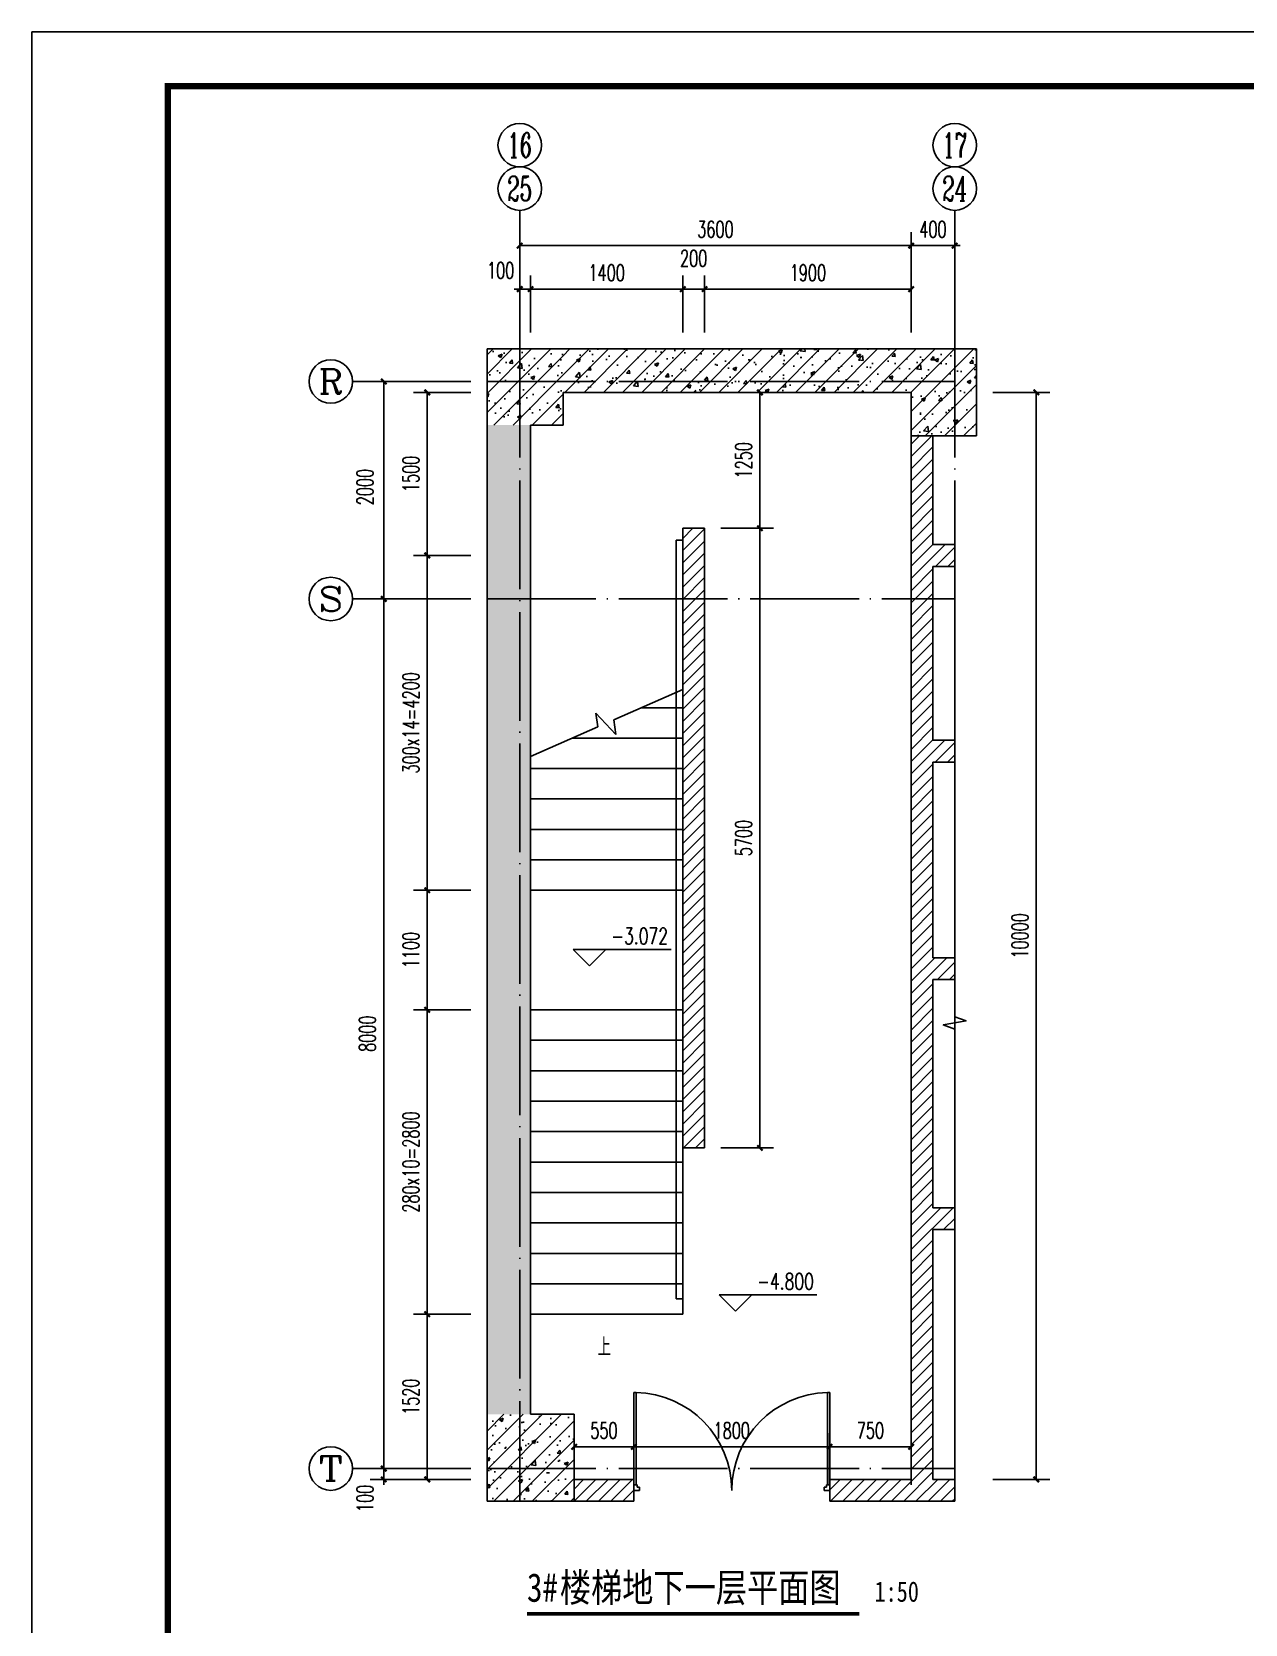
# Model space of a CAD drawing. Extents: x 307762 to 522490, y -326758 to -245675.
# Drawn here: x 419095 to 430252, y -260676 to -246028 of the extents above; entities that cross this region are included whole.
import ezdxf
from ezdxf.enums import TextEntityAlignment as Align

# ---------------------------------------------------------------- set-up
doc = ezdxf.new("R2010")
doc.units = 0
doc.header["$LTSCALE"] = 1000
doc.header["$MEASUREMENT"] = 0
doc.linetypes.add('DOTE', pattern=[2.42, 2, -0.2, 0.02, -0.2])
doc.layers.get('0').update_dxf_attribs({"linetype": 'CONTINUOUS'})
doc.layers.get('Defpoints').update_dxf_attribs({"color": 6, "linetype": 'CONTINUOUS'})
for name, color, linetype in [('A-墙线', 2, 'CONTINUOUS'), ('A-门', 167, 'CONTINUOUS'), ('AXIS', 3, 'CONTINUOUS'), ('AXIS_TEXT', 7, 'CONTINUOUS'), ('COLUMN', 2, 'CONTINUOUS'), ('DIM_ELEV', 3, 'CONTINUOUS'), ('DIM_SYMB', 3, 'CONTINUOUS'), ('DOTE', 1, 'DOTE'), ('PUB_DIM', 3, 'CONTINUOUS'), ('PUB_HATCH', 250, 'CONTINUOUS'), ('PUB_TEXT', 7, 'CONTINUOUS'), ('STAIR', 4, 'CONTINUOUS'), ('WALL', 2, 'CONTINUOUS'), ('图框', 85, 'CONTINUOUS')]:
    doc.layers.add(name, color=color, linetype=linetype)
doc.styles.add('_TCH_AXIS', font='COMPLEX', dxfattribs={"bigfont": 'GBCBIG'})
doc.styles.add('_TCH_DIM', font='SIMPLEX', dxfattribs={"bigfont": 'GBCBIG'})
doc.styles.add('COMPLEX', font='COMPLEX')
doc.styles.add('DIM_FONT', font='SIMPLEX.shx', dxfattribs={"width": 0.65})
doc.styles.add('房间名称', font='simhei.ttf', dxfattribs={"width": 0.8})
doc.dimstyles.new('DIMN50', dxfattribs={"dimscale": 0.5, "dimtxt": 300, "dimasz": 100, "dimexe": 250, "dimexo": 300, "dimgap": 150, "dimtad": 1, "dimdec": 0, "dimzin": 0, "dimdsep": 46, "dimtxsty": 'DIM_FONT', "dimblk": 'ARCHTICK', "dimcen": 0.09, "dimclrt": 7, "dimazin": 2, "dimtfac": 1, "dimtdec": 0, "dimtix": 1, "dimtmove": 2, "dimatfit": 3, "dimfxl": 0, "dimtolj": 1, "dimtzin": 0, "dimarcsym": 0})
pattern_1 = [(45, (0, 0), (-88.388348, 88.388348), []), (50, (0, 0), (358.63009, -31.37607), [37.5, -412.5]), (355, (0, 0), (-69.37567, 376.09607), [30, -330]), (100.4514, (29.9, -2.6), (289.2547, 344.71977), [31.8701, -350.57106]), (46.1842, (0, 100), (533.62052, -82.7595), [56.25, -618.75]), (96.6356, (44.47, 93.1), (467.33135, 487.05894), [47.80514, -525.8565]), (351.1842, (0, 100), (467.331, 487.0593), [45, -495]), (21, (50, 75), (298.45353, -201.30945), [37.5, -412.5]), (326, (50, 75), (121.65767, 362.57502), [30, -330]), (71.4514, (74.87, 58.22), (420.11131, 161.26525), [31.8701, -350.57106]), (37.5, (0, 0), (6.079928, 166.446927), [0, -326, 0, -335, 0, -331.25]), (7.5, (0, 0), (131.53477, 197.205856), [0, -191, 0, -318.5, 0, -126.25]), (327.5, (-111.5, 0), (266.911218, -11.277436), [0, -125, 0, -390, 0, -517.5]), (317.5, (-161.5, 0), (291.59308, 50.05249), [0, -162.5, 0, -259, 0, -367.5])]

# ---------------------------------------------------------------- blocks, each defined once
blk = doc.blocks.new('m1800')
at = {"layer": 'A-墙线'}
for p, q in [((-900, -100), (-900, 100)), ((900, -100), (900, 100))]:
    blk.add_line(p, q, dxfattribs=at)
at = {"layer": 'A-门'}
for p, q in [((-900, 900), (-900, 0)), ((-900, 900), (-880, 900)), ((-880, 900), (-880, 50)), ((880, 900), (880, 50)), ((900, 900), (880, 900)), ((900, 900), (900, 0)), ((-900, 50), (-870, 50)), ((-900, 0), (-850, 0)), ((-870, 50), (-870, 30)), ((-870, 30), (-850, 30)), ((-850, 30), (-850, 0)), ((850, 30), (850, 0)), ((870, 30), (850, 30)), ((900, 0), (850, 0)), ((870, 50), (870, 30)), ((900, 50), (870, 50))]:
    blk.add_line(p, q, dxfattribs=at)
for centre, start, end in [((-900, 0), 0, 88.7267), ((900, 0), 91.2733, 180)]:
    blk.add_arc(centre, 900, start, end, dxfattribs=at)
blk = doc.blocks.new('TJAD_TK_A1')
at = {"layer": '图框'}
for p in [(1341.38, 950.45), (500.38, 356.45)]:
    blk.add_line(p, (500.38, 950.45), dxfattribs=at)
at = {"layer": '图框', "const_width": 1.2}
blk.add_lwpolyline([(1331.38, 940.45), (525.38, 940.45), (525.38, 366.45), (1331.38, 366.45)], close=True, dxfattribs=at)
blk = doc.blocks.new('_ArchTick')
at = {"color": 0, "linetype": 'ByBlock', "const_width": 0.4}
blk.add_lwpolyline([(-0.5, -0.5), (0.5, 0.5)], dxfattribs=at)
blk = doc.blocks.new('*D268')
at = {"layer": 'Defpoints', "color": 0}
for p in [(424631, -259045), (424081, -259545), (424631, -259545)]:
    blk.add_point(p, dxfattribs=at)
at = {"layer": 'PUB_DIM', "color": 0, "lineweight": -2}
for p, q in [((424081, -259395), (424081, -258920)), ((424631, -259395), (424631, -258920)), ((424081, -259045), (424631, -259045))]:
    blk.add_line(p, q, dxfattribs=at)
at = {"layer": 'PUB_DIM', "color": 0, "lineweight": -2, "xscale": 50, "yscale": 50, "zscale": 50, "rotation": 180}
blk.add_blockref('_ArchTick', (424081, -259045), dxfattribs=at)
at = {"layer": 'PUB_DIM', "color": 0, "lineweight": -2, "xscale": 50, "yscale": 50, "zscale": 50}
blk.add_blockref('_ArchTick', (424631, -259045), dxfattribs=at)
at = {"layer": 'PUB_DIM', "color": 7, "insert": (424356, -258895), "char_height": 150, "attachment_point": 5, "style": 'DIM_FONT'}
blk.add_mtext('\\A1;550', dxfattribs=at)
blk = doc.blocks.new('*D269')
at = {"layer": 'Defpoints', "color": 0}
for p in [(426431, -259045), (424631, -259545), (426431, -259545)]:
    blk.add_point(p, dxfattribs=at)
at = {"layer": 'PUB_DIM', "color": 0, "lineweight": -2}
for p, q in [((424631, -259395), (424631, -258920)), ((426431, -259395), (426431, -258920)), ((424631, -259045), (426431, -259045))]:
    blk.add_line(p, q, dxfattribs=at)
at = {"layer": 'PUB_DIM', "color": 0, "lineweight": -2, "xscale": 50, "yscale": 50, "zscale": 50, "rotation": 180}
blk.add_blockref('_ArchTick', (424631, -259045), dxfattribs=at)
at = {"layer": 'PUB_DIM', "color": 0, "lineweight": -2, "xscale": 50, "yscale": 50, "zscale": 50}
blk.add_blockref('_ArchTick', (426431, -259045), dxfattribs=at)
at = {"layer": 'PUB_DIM', "color": 7, "insert": (425531, -258895), "char_height": 150, "attachment_point": 5, "style": 'DIM_FONT'}
blk.add_mtext('\\A1;1800', dxfattribs=at)
blk = doc.blocks.new('*D270')
at = {"layer": 'Defpoints', "color": 0}
for p in [(427181, -259045), (426431, -259545), (427181, -259545)]:
    blk.add_point(p, dxfattribs=at)
at = {"layer": 'PUB_DIM', "color": 0, "lineweight": -2}
for p, q in [((426431, -259395), (426431, -258920)), ((427181, -259395), (427181, -258920)), ((426431, -259045), (427181, -259045))]:
    blk.add_line(p, q, dxfattribs=at)
at = {"layer": 'PUB_DIM', "color": 0, "lineweight": -2, "xscale": 50, "yscale": 50, "zscale": 50, "rotation": 180}
blk.add_blockref('_ArchTick', (426431, -259045), dxfattribs=at)
at = {"layer": 'PUB_DIM', "color": 0, "lineweight": -2, "xscale": 50, "yscale": 50, "zscale": 50}
blk.add_blockref('_ArchTick', (427181, -259045), dxfattribs=at)
at = {"layer": 'PUB_DIM', "color": 7, "insert": (426806, -258895), "char_height": 150, "attachment_point": 5, "style": 'DIM_FONT'}
blk.add_mtext('\\A1;750', dxfattribs=at)
blk = doc.blocks.new('*D693')
at = {"layer": 'AXIS', "color": 0, "lineweight": -2}
for p, q in [((425431, -250595), (425915, -250595)), ((425790, -256295), (425790, -250595)), ((425431, -256295), (425915, -256295))]:
    blk.add_line(p, q, dxfattribs=at)
at = {"layer": 'Defpoints', "color": 0}
for p in [(425281, -250595), (425790, -250595), (425281, -256295)]:
    blk.add_point(p, dxfattribs=at)
at = {"layer": 'AXIS', "color": 0, "lineweight": -2, "xscale": 50, "yscale": 50, "zscale": 50}
for p, rotation in [((425790, -250595), 90), ((425790, -256295), 270)]:
    blk.add_blockref('_ArchTick', p, dxfattribs=dict(at, rotation=rotation))
at = {"layer": 'AXIS', "color": 7, "insert": (425640, -253445), "char_height": 150, "attachment_point": 5, "rotation": 90, "style": 'DIM_FONT'}
blk.add_mtext('\\A1;5700', dxfattribs=at)
blk = doc.blocks.new('*D694')
at = {"layer": 'AXIS', "color": 0, "lineweight": -2}
for p, q in [((425431, -249345), (425915, -249345)), ((425790, -250595), (425790, -249345)), ((425431, -250595), (425915, -250595))]:
    blk.add_line(p, q, dxfattribs=at)
at = {"layer": 'Defpoints', "color": 0}
for p in [(425281, -249345), (425790, -249345), (425281, -250595)]:
    blk.add_point(p, dxfattribs=at)
at = {"layer": 'AXIS', "color": 0, "lineweight": -2, "xscale": 50, "yscale": 50, "zscale": 50}
for p, rotation in [((425790, -249345), 90), ((425790, -250595), 270)]:
    blk.add_blockref('_ArchTick', p, dxfattribs=dict(at, rotation=rotation))
at = {"layer": 'AXIS', "color": 7, "insert": (425640, -249970), "char_height": 150, "attachment_point": 5, "rotation": 90, "style": 'DIM_FONT'}
blk.add_mtext('\\A1;1250', dxfattribs=at)
blk = doc.blocks.new('*D727')
at = {"layer": 'AXIS', "color": 0, "lineweight": -2}
for p, q in [((427931, -249345), (428456, -249345)), ((428331, -259345), (428331, -249345)), ((427931, -259345), (428456, -259345))]:
    blk.add_line(p, q, dxfattribs=at)
at = {"layer": 'Defpoints', "color": 0}
for p in [(427781, -249345), (428331, -249345), (427781, -259345)]:
    blk.add_point(p, dxfattribs=at)
at = {"layer": 'AXIS', "color": 0, "lineweight": -2, "xscale": 50, "yscale": 50, "zscale": 50}
for p, rotation in [((428331, -249345), 90), ((428331, -259345), 270)]:
    blk.add_blockref('_ArchTick', p, dxfattribs=dict(at, rotation=rotation))
at = {"layer": 'AXIS', "color": 7, "insert": (428181, -254345), "char_height": 150, "attachment_point": 5, "rotation": 90, "style": 'DIM_FONT'}
blk.add_mtext('\\A1;10000', dxfattribs=at)
blk = doc.blocks.new('*D728')
at = {"layer": 'AXIS', "color": 0, "lineweight": -2}
for p, q in [((423131, -259245), (422206, -259245)), ((422331, -259245), (422331, -259195)), ((422331, -259345), (422331, -259245)), ((423131, -259345), (422206, -259345)), ((422331, -259345), (422331, -259395))]:
    blk.add_line(p, q, dxfattribs=at)
at = {"layer": 'Defpoints', "color": 0}
for p in [(422331, -259245), (423281, -259245), (423281, -259345)]:
    blk.add_point(p, dxfattribs=at)
at = {"layer": 'AXIS', "color": 0, "lineweight": -2, "xscale": 50, "yscale": 50, "zscale": 50}
for p, rotation in [((422331, -259245), 270), ((422331, -259345), 90)]:
    blk.add_blockref('_ArchTick', p, dxfattribs=dict(at, rotation=rotation))
at = {"layer": 'AXIS', "color": 7, "insert": (422159, -259520), "char_height": 150, "attachment_point": 5, "rotation": 90, "style": 'DIM_FONT'}
blk.add_mtext('\\A1;100', dxfattribs=at)
blk = doc.blocks.new('*D729')
at = {"layer": 'AXIS', "color": 0, "lineweight": -2}
for p, q in [((423131, -251245), (422206, -251245)), ((422331, -259245), (422331, -251245)), ((423131, -259245), (422206, -259245))]:
    blk.add_line(p, q, dxfattribs=at)
at = {"layer": 'Defpoints', "color": 0}
for p in [(422331, -251245), (423281, -251245), (423281, -259245)]:
    blk.add_point(p, dxfattribs=at)
at = {"layer": 'AXIS', "color": 0, "lineweight": -2, "xscale": 50, "yscale": 50, "zscale": 50}
for p, rotation in [((422331, -251245), 90), ((422331, -259245), 270)]:
    blk.add_blockref('_ArchTick', p, dxfattribs=dict(at, rotation=rotation))
at = {"layer": 'AXIS', "color": 7, "insert": (422181, -255245), "char_height": 150, "attachment_point": 5, "rotation": 90, "style": 'DIM_FONT'}
blk.add_mtext('\\A1;8000', dxfattribs=at)
blk = doc.blocks.new('*D730')
at = {"layer": 'AXIS', "color": 0, "lineweight": -2}
for p, q in [((423131, -249245), (422206, -249245)), ((422331, -251245), (422331, -249245)), ((423131, -251245), (422206, -251245))]:
    blk.add_line(p, q, dxfattribs=at)
at = {"layer": 'Defpoints', "color": 0}
for p in [(422331, -249245), (423281, -249245), (423281, -251245)]:
    blk.add_point(p, dxfattribs=at)
at = {"layer": 'AXIS', "color": 0, "lineweight": -2, "xscale": 50, "yscale": 50, "zscale": 50}
for p, rotation in [((422331, -249245), 90), ((422331, -251245), 270)]:
    blk.add_blockref('_ArchTick', p, dxfattribs=dict(at, rotation=rotation))
at = {"layer": 'AXIS', "color": 7, "insert": (422159, -250216), "char_height": 150, "attachment_point": 5, "rotation": 90, "style": 'DIM_FONT'}
blk.add_mtext('\\A1;2000', dxfattribs=at)
blk = doc.blocks.new('*D731')
at = {"layer": 'AXIS', "color": 0, "lineweight": -2}
for p, q in [((423131, -257825), (422606, -257825)), ((422731, -259345), (422731, -257825)), ((423131, -259345), (422606, -259345))]:
    blk.add_line(p, q, dxfattribs=at)
at = {"layer": 'Defpoints', "color": 0}
for p in [(422731, -257825), (423281, -257825), (423281, -259345)]:
    blk.add_point(p, dxfattribs=at)
at = {"layer": 'AXIS', "color": 0, "lineweight": -2, "xscale": 50, "yscale": 50, "zscale": 50}
for p, rotation in [((422731, -257825), 90), ((422731, -259345), 270)]:
    blk.add_blockref('_ArchTick', p, dxfattribs=dict(at, rotation=rotation))
at = {"layer": 'AXIS', "color": 7, "insert": (422581, -258585), "char_height": 150, "attachment_point": 5, "rotation": 90, "style": 'DIM_FONT'}
blk.add_mtext('\\A1;1520', dxfattribs=at)
blk = doc.blocks.new('*D732')
at = {"layer": 'AXIS', "color": 0, "lineweight": -2}
for p, q in [((423131, -255025), (422606, -255025)), ((422731, -257825), (422731, -255025)), ((423131, -257825), (422606, -257825))]:
    blk.add_line(p, q, dxfattribs=at)
at = {"layer": 'Defpoints', "color": 0}
for p in [(422731, -255025), (423281, -255025), (423281, -257825)]:
    blk.add_point(p, dxfattribs=at)
at = {"layer": 'AXIS', "color": 0, "lineweight": -2, "xscale": 50, "yscale": 50, "zscale": 50}
for p, rotation in [((422731, -255025), 90), ((422731, -257825), 270)]:
    blk.add_blockref('_ArchTick', p, dxfattribs=dict(at, rotation=rotation))
at = {"layer": 'AXIS', "color": 7, "insert": (422581, -256425), "char_height": 150, "attachment_point": 5, "rotation": 90, "style": 'DIM_FONT'}
blk.add_mtext('\\A1;280x10=2800', dxfattribs=at)
blk = doc.blocks.new('*D733')
at = {"layer": 'AXIS', "color": 0, "lineweight": -2}
for p, q in [((423131, -253925), (422606, -253925)), ((422731, -255025), (422731, -253925)), ((423131, -255025), (422606, -255025))]:
    blk.add_line(p, q, dxfattribs=at)
at = {"layer": 'Defpoints', "color": 0}
for p in [(422731, -253925), (423281, -253925), (423281, -255025)]:
    blk.add_point(p, dxfattribs=at)
at = {"layer": 'AXIS', "color": 0, "lineweight": -2, "xscale": 50, "yscale": 50, "zscale": 50}
for p, rotation in [((422731, -253925), 90), ((422731, -255025), 270)]:
    blk.add_blockref('_ArchTick', p, dxfattribs=dict(at, rotation=rotation))
at = {"layer": 'AXIS', "color": 7, "insert": (422581, -254475), "char_height": 150, "attachment_point": 5, "rotation": 90, "style": 'DIM_FONT'}
blk.add_mtext('\\A1;1100', dxfattribs=at)
blk = doc.blocks.new('*D734')
at = {"layer": 'AXIS', "color": 0, "lineweight": -2}
for p, q in [((423131, -250845), (422606, -250845)), ((422731, -253925), (422731, -250845)), ((423131, -253925), (422606, -253925))]:
    blk.add_line(p, q, dxfattribs=at)
at = {"layer": 'Defpoints', "color": 0}
for p in [(422731, -250845), (423281, -250845), (423281, -253925)]:
    blk.add_point(p, dxfattribs=at)
at = {"layer": 'AXIS', "color": 0, "lineweight": -2, "xscale": 50, "yscale": 50, "zscale": 50}
for p, rotation in [((422731, -250845), 90), ((422731, -253925), 270)]:
    blk.add_blockref('_ArchTick', p, dxfattribs=dict(at, rotation=rotation))
at = {"layer": 'AXIS', "color": 7, "insert": (422581, -252385), "char_height": 150, "attachment_point": 5, "rotation": 90, "style": 'DIM_FONT'}
blk.add_mtext('\\A1;300x14=4200', dxfattribs=at)
blk = doc.blocks.new('*D735')
at = {"layer": 'AXIS', "color": 0, "lineweight": -2}
for p, q in [((423131, -249345), (422606, -249345)), ((422731, -250845), (422731, -249345)), ((423131, -250845), (422606, -250845))]:
    blk.add_line(p, q, dxfattribs=at)
at = {"layer": 'Defpoints', "color": 0}
for p in [(422731, -249345), (423281, -249345), (423281, -250845)]:
    blk.add_point(p, dxfattribs=at)
at = {"layer": 'AXIS', "color": 0, "lineweight": -2, "xscale": 50, "yscale": 50, "zscale": 50}
for p, rotation in [((422731, -249345), 90), ((422731, -250845), 270)]:
    blk.add_blockref('_ArchTick', p, dxfattribs=dict(at, rotation=rotation))
at = {"layer": 'AXIS', "color": 7, "insert": (422581, -250095), "char_height": 150, "attachment_point": 5, "rotation": 90, "style": 'DIM_FONT'}
blk.add_mtext('\\A1;1500', dxfattribs=at)
blk = doc.blocks.new('*D827')
at = {"layer": 'AXIS', "color": 0, "lineweight": -2}
for p, q in [((423581, -248395), (423581, -247870)), ((427181, -248395), (427181, -247870)), ((423581, -247995), (427181, -247995))]:
    blk.add_line(p, q, dxfattribs=at)
at = {"layer": 'Defpoints', "color": 0}
for p in [(427181, -247995), (423581, -248545), (427181, -248545)]:
    blk.add_point(p, dxfattribs=at)
at = {"layer": 'AXIS', "color": 0, "lineweight": -2, "xscale": 50, "yscale": 50, "zscale": 50, "rotation": 180}
blk.add_blockref('_ArchTick', (423581, -247995), dxfattribs=at)
at = {"layer": 'AXIS', "color": 0, "lineweight": -2, "xscale": 50, "yscale": 50, "zscale": 50}
blk.add_blockref('_ArchTick', (427181, -247995), dxfattribs=at)
at = {"layer": 'AXIS', "color": 7, "insert": (425381, -247845), "char_height": 150, "attachment_point": 5, "style": 'DIM_FONT'}
blk.add_mtext('\\A1;3600', dxfattribs=at)
blk = doc.blocks.new('*D828')
at = {"layer": 'AXIS', "color": 0, "lineweight": -2}
for p, q in [((427181, -248395), (427181, -247870)), ((427581, -248395), (427581, -247870)), ((427181, -247995), (427131, -247995)), ((427181, -247995), (427581, -247995)), ((427581, -247995), (427631, -247995))]:
    blk.add_line(p, q, dxfattribs=at)
at = {"layer": 'Defpoints', "color": 0}
for p in [(427581, -247995), (427181, -248545), (427581, -248545)]:
    blk.add_point(p, dxfattribs=at)
at = {"layer": 'AXIS', "color": 0, "lineweight": -2, "xscale": 50, "yscale": 50, "zscale": 50}
blk.add_blockref('_ArchTick', (427181, -247995), dxfattribs=at)
at = {"layer": 'AXIS', "color": 0, "lineweight": -2, "xscale": 50, "yscale": 50, "zscale": 50, "rotation": 180}
blk.add_blockref('_ArchTick', (427581, -247995), dxfattribs=at)
at = {"layer": 'AXIS', "color": 7, "insert": (427381, -247845), "char_height": 150, "attachment_point": 5, "style": 'DIM_FONT'}
blk.add_mtext('\\A1;400', dxfattribs=at)
blk = doc.blocks.new('*D829')
at = {"layer": 'AXIS', "color": 0, "lineweight": -2}
for p, q in [((423581, -248795), (423581, -248270)), ((423681, -248795), (423681, -248270)), ((423581, -248395), (423531, -248395)), ((423581, -248395), (423681, -248395)), ((423681, -248395), (423731, -248395))]:
    blk.add_line(p, q, dxfattribs=at)
at = {"layer": 'Defpoints', "color": 0}
for p in [(423681, -248395), (423581, -248945), (423681, -248945)]:
    blk.add_point(p, dxfattribs=at)
at = {"layer": 'AXIS', "color": 0, "lineweight": -2, "xscale": 50, "yscale": 50, "zscale": 50}
blk.add_blockref('_ArchTick', (423581, -248395), dxfattribs=at)
at = {"layer": 'AXIS', "color": 0, "lineweight": -2, "xscale": 50, "yscale": 50, "zscale": 50, "rotation": 180}
blk.add_blockref('_ArchTick', (423681, -248395), dxfattribs=at)
at = {"layer": 'AXIS', "color": 7, "insert": (423406, -248223), "char_height": 150, "attachment_point": 5, "style": 'DIM_FONT'}
blk.add_mtext('\\A1;100', dxfattribs=at)
blk = doc.blocks.new('*D830')
at = {"layer": 'AXIS', "color": 0, "lineweight": -2}
for p, q in [((423681, -248795), (423681, -248270)), ((425081, -248795), (425081, -248270)), ((423681, -248395), (425081, -248395))]:
    blk.add_line(p, q, dxfattribs=at)
at = {"layer": 'Defpoints', "color": 0}
for p in [(425081, -248395), (423681, -248945), (425081, -248945)]:
    blk.add_point(p, dxfattribs=at)
at = {"layer": 'AXIS', "color": 0, "lineweight": -2, "xscale": 50, "yscale": 50, "zscale": 50, "rotation": 180}
blk.add_blockref('_ArchTick', (423681, -248395), dxfattribs=at)
at = {"layer": 'AXIS', "color": 0, "lineweight": -2, "xscale": 50, "yscale": 50, "zscale": 50}
blk.add_blockref('_ArchTick', (425081, -248395), dxfattribs=at)
at = {"layer": 'AXIS', "color": 7, "insert": (424381, -248245), "char_height": 150, "attachment_point": 5, "style": 'DIM_FONT'}
blk.add_mtext('\\A1;1400', dxfattribs=at)
blk = doc.blocks.new('*D831')
at = {"layer": 'AXIS', "color": 0, "lineweight": -2}
for p, q in [((425081, -248795), (425081, -248270)), ((425281, -248795), (425281, -248270)), ((425081, -248395), (425281, -248395))]:
    blk.add_line(p, q, dxfattribs=at)
at = {"layer": 'Defpoints', "color": 0}
for p in [(425281, -248395), (425081, -248945), (425281, -248945)]:
    blk.add_point(p, dxfattribs=at)
at = {"layer": 'AXIS', "color": 0, "lineweight": -2, "xscale": 50, "yscale": 50, "zscale": 50, "rotation": 180}
blk.add_blockref('_ArchTick', (425081, -248395), dxfattribs=at)
at = {"layer": 'AXIS', "color": 0, "lineweight": -2, "xscale": 50, "yscale": 50, "zscale": 50}
blk.add_blockref('_ArchTick', (425281, -248395), dxfattribs=at)
at = {"layer": 'AXIS', "color": 7, "insert": (425181, -248112), "char_height": 150, "attachment_point": 5, "style": 'DIM_FONT'}
blk.add_mtext('\\A1;200', dxfattribs=at)
blk = doc.blocks.new('*D832')
at = {"layer": 'AXIS', "color": 0, "lineweight": -2}
for p, q in [((425281, -248795), (425281, -248270)), ((427181, -248795), (427181, -248270)), ((425281, -248395), (427181, -248395))]:
    blk.add_line(p, q, dxfattribs=at)
at = {"layer": 'Defpoints', "color": 0}
for p in [(427181, -248395), (425281, -248945), (427181, -248945)]:
    blk.add_point(p, dxfattribs=at)
at = {"layer": 'AXIS', "color": 0, "lineweight": -2, "xscale": 50, "yscale": 50, "zscale": 50, "rotation": 180}
blk.add_blockref('_ArchTick', (425281, -248395), dxfattribs=at)
at = {"layer": 'AXIS', "color": 0, "lineweight": -2, "xscale": 50, "yscale": 50, "zscale": 50}
blk.add_blockref('_ArchTick', (427181, -248395), dxfattribs=at)
at = {"layer": 'AXIS', "color": 7, "insert": (426231, -248245), "char_height": 150, "attachment_point": 5, "style": 'DIM_FONT'}
blk.add_mtext('\\A1;1900', dxfattribs=at)
blk = doc.blocks.new('_AXISO')
blk.add_circle((0, 0), 0.5)
at = {"layer": 'AXIS_TEXT', "style": 'COMPLEX', "width": 1.041667}
blk.add_attdef('A', text='', height=0.56, dxfattribs=at).set_placement((-0.25, -0.28), (0.25, -0.28), align=Align.FIT)

msp = doc.modelspace()

# ---------------------------------------------------------------- hatches: boundary and pattern name
at = {"layer": 'PUB_HATCH'}
h = msp.add_hatch(dxfattribs=at)
h.set_pattern_fill('钢筋混凝土', color=256, scale=50, style=0)
h.set_pattern_definition(pattern_1)
h.paths.add_polyline_path([(423981.3, -248945.5), (423281.3, -248945.5), (423281.3, -249645.5), (423981.3, -249645.5)])
h = msp.add_hatch(dxfattribs=at)
h.set_pattern_fill('钢筋混凝土', color=256, scale=50, style=0)
h.set_pattern_definition(pattern_1)
h.paths.add_polyline_path([(423981.3, -248945.5), (423981.3, -249345.5), (427181.3, -249345.5), (427181.3, -248945.5)])
h = msp.add_hatch(dxfattribs=at)
h.set_pattern_fill('钢筋混凝土', color=256, scale=50, style=0)
h.set_pattern_definition(pattern_1)
h.paths.add_polyline_path([(427781.3, -248945.5), (427181.3, -248945.5), (427181.3, -249745.5), (427781.3, -249745.5)])
h = msp.add_hatch(dxfattribs=at)
h.set_pattern_fill('钢筋混凝土', color=256, scale=50, style=0)
h.set_pattern_definition(pattern_1)
h.paths.add_polyline_path([(423281.3, -258745.5), (423681.3, -258745.5), (423681.3, -249645.5), (423281.3, -249645.5)])
h = msp.add_hatch(dxfattribs=at)
h.set_pattern_fill('ANSI31', color=256, scale=50, style=0)
h.set_pattern_definition([(45, (424081.31, -259545.47), (-56.1266, 56.1266), [])])
h.paths.add_polyline_path([(427581.3, -252545.5), (427381.3, -252545.5), (427381.3, -250945.5), (427581.3, -250945.5), (427581.3, -250745.5), (427381.3, -250745.5), (427381.3, -249745.5), (427181.3, -249745.5), (427181.3, -259345.5), (426431.3, -259345.5), (426431.3, -259545.5), (427581.3, -259545.5), (427581.3, -259345.5), (427381.3, -259345.5), (427381.3, -257045.5), (427581.3, -257045.5), (427581.3, -256845.5), (427381.3, -256845.5), (427381.3, -254745.5), (427581.3, -254745.5), (427581.3, -254545.5), (427381.3, -254545.5), (427381.3, -252745.5), (427581.3, -252745.5)])
h.paths.add_polyline_path([(424631.3, -259345.5), (424081.3, -259345.5), (424081.3, -259545.5), (424631.3, -259545.5)])
h.paths.add_polyline_path([(425281.3, -250595.5), (425081.3, -250595.5), (425081.3, -256295.5), (425281.3, -256295.5)])
h = msp.add_hatch(dxfattribs=at)
h.set_pattern_fill('钢筋混凝土', color=256, scale=50, style=0)
h.set_pattern_definition(pattern_1)
h.paths.add_polyline_path([(424081.3, -258745.5), (423281.3, -258745.5), (423281.3, -259545.5), (424081.3, -259545.5)])

# ---------------------------------------------------------------- linework, layer by layer
at = {"layer": 'A-墙线'}
for p, q in [((427181.3, -249545.5), (427181.3, -259345.5)), ((427381.3, -249745.5), (427381.3, -250745.5)), ((425081.3, -250595.5), (425281.3, -250595.5)), ((425081.3, -256295.5), (425081.3, -250595.5)), ((425281.3, -256295.5), (425281.3, -250595.5)), ((427581.3, -250745.5), (427381.3, -250745.5)), ((427581.3, -250945.5), (427381.3, -250945.5)), ((427381.3, -250945.5), (427381.3, -252545.5)), ((427581.3, -252545.5), (427381.3, -252545.5)), ((427381.3, -252745.5), (427381.3, -254545.5)), ((427581.3, -252745.5), (427381.3, -252745.5)), ((427581.3, -254545.5), (427381.3, -254545.5)), ((427381.3, -254745.5), (427381.3, -256845.5)), ((427581.3, -254745.5), (427381.3, -254745.5)), ((425081.3, -256295.5), (425281.3, -256295.5)), ((427581.3, -256845.5), (427381.3, -256845.5)), ((427381.3, -257045.5), (427381.3, -259345.5)), ((427581.3, -257045.5), (427381.3, -257045.5)), ((424631.3, -259345.5), (424081.3, -259345.5)), ((427181.3, -259345.5), (426431.3, -259345.5)), ((427581.3, -259345.5), (427381.3, -259345.5)), ((424631.3, -259545.5), (424081.3, -259545.5)), ((427581.3, -259545.5), (426431.3, -259545.5))]:
    msp.add_line(p, q, dxfattribs=at)
at = {"layer": 'AXIS'}
for p, q in [((423581.3, -247270.5), (423581.3, -247270.5)), ((427581.3, -247270.5), (427581.3, -247270.5)), ((423581.3, -248945.5), (423581.3, -247670.5)), ((427581.3, -248945.5), (427581.3, -247670.5)), ((422731.3, -249245.5), (422043.8, -249245.5)), ((422731.3, -251245.5), (422043.8, -251245.5)), ((422731.3, -259245.5), (422043.8, -259245.5))]:
    msp.add_line(p, q, dxfattribs=at)
at = {"layer": 'COLUMN'}
for p, q in [((423981.3, -248945.5), (423281.3, -248945.5)), ((423281.3, -248945.5), (423281.3, -249645.5)), ((427781.3, -248945.5), (427181.3, -248945.5)), ((427781.3, -248945.5), (427781.3, -248945.5)), ((427781.3, -249745.5), (427781.3, -248945.5)), ((423981.3, -249645.5), (423981.3, -249345.5)), ((427181.3, -249345.5), (427181.3, -249745.5)), ((423681.3, -249645.5), (423981.3, -249645.5)), ((427181.3, -249745.5), (427781.3, -249745.5)), ((423281.3, -258745.5), (423281.3, -259545.5)), ((424081.3, -258745.5), (423681.3, -258745.5)), ((424081.3, -259545.5), (424081.3, -258745.5)), ((423281.3, -259545.5), (424081.3, -259545.5))]:
    msp.add_line(p, q, dxfattribs=at)
at = {"layer": 'DIM_ELEV'}
for p, q in [((424223.6, -254621), (424073.6, -254471)), ((424073.6, -254471), (424973.6, -254471)), ((424223.6, -254621), (424373.6, -254471)), ((425564.6, -257797.8), (425414.6, -257647.8)), ((425414.6, -257647.8), (426314.6, -257647.8)), ((425564.6, -257797.8), (425714.6, -257647.8))]:
    msp.add_line(p, q, dxfattribs=at)
at = {"layer": 'DIM_SYMB'}
msp.add_lwpolyline([(427581.3, -250745.5), (427581.3, -255089.2), (427686.3, -255127.4), (427476.3, -255164.5), (427581.3, -255201.7), (427581.3, -259545.5)], dxfattribs=at)
msp.add_lwpolyline([(424351.3, -257825.5, 0, 0, 0), (424351.3, -252675.5, 40, 0, 0), (424351.3, -252525.5, 0, 0, 0)], format="xyseb", dxfattribs=at)
at = {"layer": 'DIM_SYMB', "const_width": 35}
msp.add_lwpolyline([(423647.8, -260582.2), (426703.3, -260582.2)], dxfattribs=at)
at = {"layer": 'DOTE', "ltscale": 0.5}
for p, q in [((423581.3, -248945.5), (423581.3, -259545.5)), ((427581.3, -248945.5), (427581.3, -259545.5)), ((423281.3, -249245.5), (427581.3, -249245.5)), ((423281.3, -251245.5), (427581.3, -251245.5)), ((423281.3, -259245.5), (427581.3, -259245.5))]:
    msp.add_line(p, q, dxfattribs=at)
at = {"layer": 'STAIR'}
for p, q in [((425021.3, -253925.5), (425021.3, -250705.5)), ((425021.3, -250705.5), (425081.3, -250705.5)), ((425081.3, -253925.5), (425081.3, -250705.5)), ((425081.3, -252077.5), (424445.3, -252357.3)), ((425081.3, -253925.5), (425081.3, -252077.5)), ((424465.8, -252490.8), (424279.8, -252296.5)), ((424279.8, -252296.5), (424299.1, -252421.7)), ((424445.3, -252357.3), (424465.8, -252490.8)), ((424699.5, -252245.5), (425081.3, -252245.5)), ((424299.1, -252421.7), (423681.3, -252693.5)), ((424063.1, -252525.5), (425081.3, -252525.5)), ((423681.3, -253925.5), (423681.3, -252693.5)), ((423681.3, -252805.5), (425081.3, -252805.5)), ((423681.3, -253085.5), (425081.3, -253085.5)), ((423681.3, -253365.5), (425081.3, -253365.5)), ((423681.3, -253645.5), (425081.3, -253645.5)), ((423681.3, -253925.5), (425081.3, -253925.5)), ((425021.3, -257683.1), (425021.3, -253925.5)), ((425021.3, -253925.5), (425081.3, -253925.5)), ((425021.3, -253925.5), (425081.3, -253925.5)), ((425081.3, -257683.1), (425081.3, -253925.5)), ((423681.3, -257825.5), (423681.3, -255025.5)), ((423681.3, -255025.5), (425081.3, -255025.5)), ((425081.3, -257825.5), (425081.3, -255025.5)), ((423681.3, -255305.5), (425081.3, -255305.5)), ((423681.3, -255585.5), (425081.3, -255585.5)), ((423681.3, -255865.5), (425081.3, -255865.5)), ((423681.3, -256145.5), (425081.3, -256145.5)), ((423681.3, -256425.5), (425081.3, -256425.5)), ((423681.3, -256705.5), (425081.3, -256705.5)), ((423681.3, -256985.5), (425081.3, -256985.5)), ((423681.3, -257265.5), (425081.3, -257265.5)), ((423681.3, -257545.5), (425081.3, -257545.5)), ((425021.3, -257683.1), (425081.3, -257683.1)), ((423681.3, -257825.5), (425081.3, -257825.5))]:
    msp.add_line(p, q, dxfattribs=at)
at = {"layer": 'WALL'}
for p, q in [((427181.3, -248945.5), (423981.3, -248945.5)), ((427181.3, -249345.5), (423981.3, -249345.5)), ((423281.3, -249645.5), (423281.3, -258745.5)), ((423681.3, -249645.5), (423681.3, -258745.5))]:
    msp.add_line(p, q, dxfattribs=at)

# ---------------------------------------------------------------- block references
at = {"layer": 'A-门'}
msp.add_blockref('m1800', (425531.3, -259445.5), dxfattribs=at)
at = {"layer": 'AXIS'}
ref = msp.add_blockref('_AXISO', (423581.3, -247070.5), dxfattribs=dict(at, xscale=400, yscale=400, zscale=400))
ref.add_attrib('A', '16', dxfattribs={"layer": 'AXIS_TEXT', "height": 226.27, "style": '_TCH_AXIS', "width": 0.724138}).set_placement((423468.2, -247183.6), (423694.4, -247183.6), align=Align.FIT)
ref = msp.add_blockref('_AXISO', (427581.3, -247070.5), dxfattribs=dict(at, xscale=400, yscale=400, zscale=400))
ref.add_attrib('A', '17', dxfattribs={"layer": 'AXIS_TEXT', "height": 226.27, "style": '_TCH_AXIS', "width": 0.724138}).set_placement((427468.2, -247183.6), (427694.4, -247183.6), align=Align.FIT)
ref = msp.add_blockref('_AXISO', (423581.3, -247470.5), dxfattribs=dict(at, xscale=400, yscale=400, zscale=400))
ref.add_attrib('A', '25', dxfattribs={"layer": 'AXIS_TEXT', "height": 226.27, "style": '_TCH_AXIS', "width": 0.617647}).set_placement((423468.2, -247583.6), (423694.4, -247583.6), align=Align.FIT)
ref = msp.add_blockref('_AXISO', (427581.3, -247470.5), dxfattribs=dict(at, xscale=400, yscale=400, zscale=400))
ref.add_attrib('A', '24', dxfattribs={"layer": 'AXIS_TEXT', "height": 226.27, "style": '_TCH_AXIS', "width": 0.583333}).set_placement((427468.2, -247583.6), (427694.4, -247583.6), align=Align.FIT)
ref = msp.add_blockref('_AXISO', (421843.8, -249245.5), dxfattribs=dict(at, xscale=400, yscale=400, zscale=400))
ref.add_attrib('A', 'R', dxfattribs={"layer": 'AXIS_TEXT', "height": 226.3, "style": '_TCH_AXIS', "width": 1.166667}).set_placement((421730.7, -249358.6), (421956.9, -249358.6), align=Align.FIT)
ref = msp.add_blockref('_AXISO', (421843.8, -251245.5), dxfattribs=dict(at, xscale=400, yscale=400, zscale=400))
ref.add_attrib('A', 'S', dxfattribs={"layer": 'AXIS_TEXT', "height": 226.3, "style": '_TCH_AXIS', "width": 1.5}).set_placement((421730.7, -251358.6), (421956.9, -251358.6), align=Align.FIT)
ref = msp.add_blockref('_AXISO', (421843.8, -259245.5), dxfattribs=dict(at, xscale=400, yscale=400, zscale=400))
ref.add_attrib('A', 'T', dxfattribs={"layer": 'AXIS_TEXT', "height": 226.3, "style": '_TCH_AXIS', "width": 1.4}).set_placement((421730.7, -259358.6), (421956.9, -259358.6), align=Align.FIT)
at = {"layer": '图框', "xscale": 50, "yscale": 50, "zscale": 50}
msp.add_blockref('TJAD_TK_A1', (394076.5, -293550.7), dxfattribs=at)

# ---------------------------------------------------------------- texts
at = {"layer": 'PUB_TEXT'}
for s, height, style, width, p in [('-3.072', 148.75, '_TCH_DIM', 0.705882, (424423.6, -254421)), ('-4.800', 148.75, '_TCH_DIM', 0.705882, (425764.6, -257597.8)), ('3#', 262.87, '房间名称', 0.8, (423647.8, -260470.8)), ('楼梯地下一层平面图', 262.87, '房间名称', 0.8, (423950.2, -260470.8)), ('1:50', 187.76, '房间名称', 0.8, (426843.3, -260470.8))]:
    msp.add_text(s, height=height, dxfattribs=dict(at, style=style, width=width)).set_placement(p)
at = {"layer": 'PUB_TEXT', "style": '_TCH_DIM'}
msp.add_text('上', height=168.8, dxfattribs=at).set_placement((424299.2, -258210.5))

# ---------------------------------------------------------------- dimensions: what is measured, and where the dimension line sits
at = {"layer": 'AXIS'}
for p1, p2, distance, picture, middle in [((423581.3, -248545.5), (427181.3, -248545.5), 550, '*D827', (425381.3, -247845.5)), ((427181.3, -248545.5), (427581.3, -248545.5), 550, '*D828', (427381.3, -247845.5)), ((423681.3, -248945.5), (425081.3, -248945.5), 550, '*D830', (424381.3, -248245.5)), ((425281.3, -248945.5), (427181.3, -248945.5), 550, '*D832', (426231.3, -248245.5)), ((423281.3, -250845.5), (423281.3, -249345.5), 550, '*D735', (422581.3, -250095.5)), ((425281.3, -250595.5), (425281.3, -249345.5), -508.8, '*D694', (425640.1, -249970.5)), ((427781.3, -259345.5), (427781.3, -249345.5), -550, '*D727', (428181.3, -254345.5)), ((425281.3, -256295.5), (425281.3, -250595.5), -508.8, '*D693', (425640.1, -253445.5)), ((423281.3, -259245.5), (423281.3, -251245.5), 950, '*D729', (422181.3, -255245.5)), ((423281.3, -255025.5), (423281.3, -253925.5), 550, '*D733', (422581.3, -254475.5)), ((423281.3, -259345.5), (423281.3, -257825.5), 550, '*D731', (422581.3, -258585.5))]:
    dim = msp.add_aligned_dim(p1=p1, p2=p2, distance=distance, dimstyle='DIMN50', dxfattribs=at)
    dim.commit()
    dim.dimension.update_dxf_attribs({"geometry": picture, "text_midpoint": middle})
for base, p1, p2, angle, picture, middle in [((423681.3, -248395.5), (423581.3, -248945.5), (423681.3, -248945.5), 0, '*D829', (423406.3, -248223)), ((425281.3, -248395.5), (425081.3, -248945.5), (425281.3, -248945.5), 0, '*D831', (425181.3, -248111.7)), ((422331.3, -249245.5), (423281.3, -251245.5), (423281.3, -249245.5), 90.00002, '*D730', (422158.8, -250216.5)), ((422331.3, -259245.5), (423281.3, -259345.5), (423281.3, -259245.5), 90.00002, '*D728', (422158.8, -259520.5))]:
    dim = msp.add_linear_dim(base=base, p1=p1, p2=p2, angle=angle, dimstyle='DIMN50', dxfattribs=at)
    dim.commit()
    dim.dimension.update_dxf_attribs({"geometry": picture, "text_midpoint": middle, "dimtype": 129})
for p1, p2, text, picture, middle in [((423281.3, -253925.5), (423281.3, -250845.5), '300x14=4200', '*D734', (422581.3, -252385.5)), ((423281.3, -257825.5), (423281.3, -255025.5), '280x10=2800', '*D732', (422581.3, -256425.5))]:
    dim = msp.add_aligned_dim(p1=p1, p2=p2, distance=550, text=text, dimstyle='DIMN50', dxfattribs=at)
    dim.commit()
    dim.dimension.update_dxf_attribs({"geometry": picture, "text_midpoint": middle})
at = {"layer": 'PUB_DIM'}
for p1, p2, picture, middle in [((424081.3, -259545.5), (424631.3, -259545.5), '*D268', (424356.3, -258894.9)), ((424631.3, -259545.5), (426431.3, -259545.5), '*D269', (425531.3, -258894.9)), ((426431.3, -259545.5), (427181.3, -259545.5), '*D270', (426806.3, -258894.9))]:
    dim = msp.add_aligned_dim(p1=p1, p2=p2, distance=500.5, dimstyle='DIMN50', dxfattribs=at)
    dim.commit()
    dim.dimension.update_dxf_attribs({"geometry": picture, "text_midpoint": middle})

doc.saveas('drawing.dxf')
